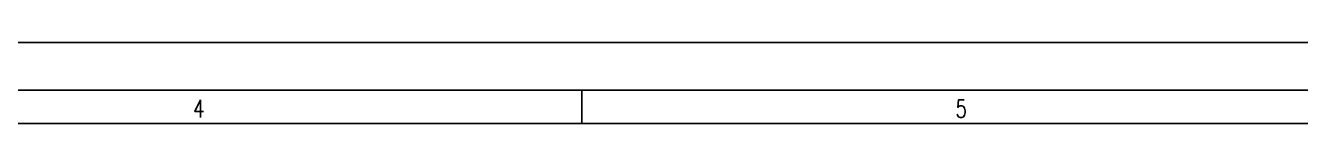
# Model space of a CAD drawing. Extents: x 4137 to 28680, y 2446 to 6814.
# Drawn here: x 10220 to 10487.1, y 5529.2 to 5546.2 of the extents above; entities that cross this region are included whole.
import ezdxf

# ---------------------------------------------------------------- set-up
doc = ezdxf.new("R2010")
doc.units = 0
doc.header["$LTSCALE"] = 0.5
doc.layers.get('0').update_dxf_attribs({"linetype": 'CONTINUOUS'})
doc.layers.add('DIM', color=5, linetype='CONTINUOUS')
doc.styles.get("Standard").update_dxf_attribs({"font": 'simplex.shx'})

msp = doc.modelspace()

# ---------------------------------------------------------------- linework, layer by layer
at = {"color": 7, "linetype": 'Continuous'}
for p, q in [((9654.35, 5546.23), (11336.35, 5546.23)), ((9654.35, 5546.23), (11336.35, 5546.23)), ((11326.35, 5536.23), (9674.35, 5536.23)), ((11326.35, 5536.23), (9674.35, 5536.23)), ((9681.35, 5529.23), (11319.35, 5529.23)), ((9681.35, 5529.23), (11319.35, 5529.23))]:
    msp.add_line(p, q, dxfattribs=at)
at = {"layer": 'DIM', "color": 7}
msp.add_line((10336.55, 5529.23), (10336.55, 5536.23), dxfattribs=at)
msp.add_line((10336.55, 5529.23), (10336.55, 5536.23), dxfattribs=at)

# ---------------------------------------------------------------- texts
at = {"layer": 'DIM', "color": 7, "width": 0.75}
for s, p in [('4', (10255.16, 5530.51)), ('4', (10255.16, 5530.51)), ('5', (10414.86, 5530.51)), ('5', (10414.86, 5530.51))]:
    msp.add_text(s, height=3.7, dxfattribs=at).set_placement(p)

doc.saveas('drawing.dxf')
